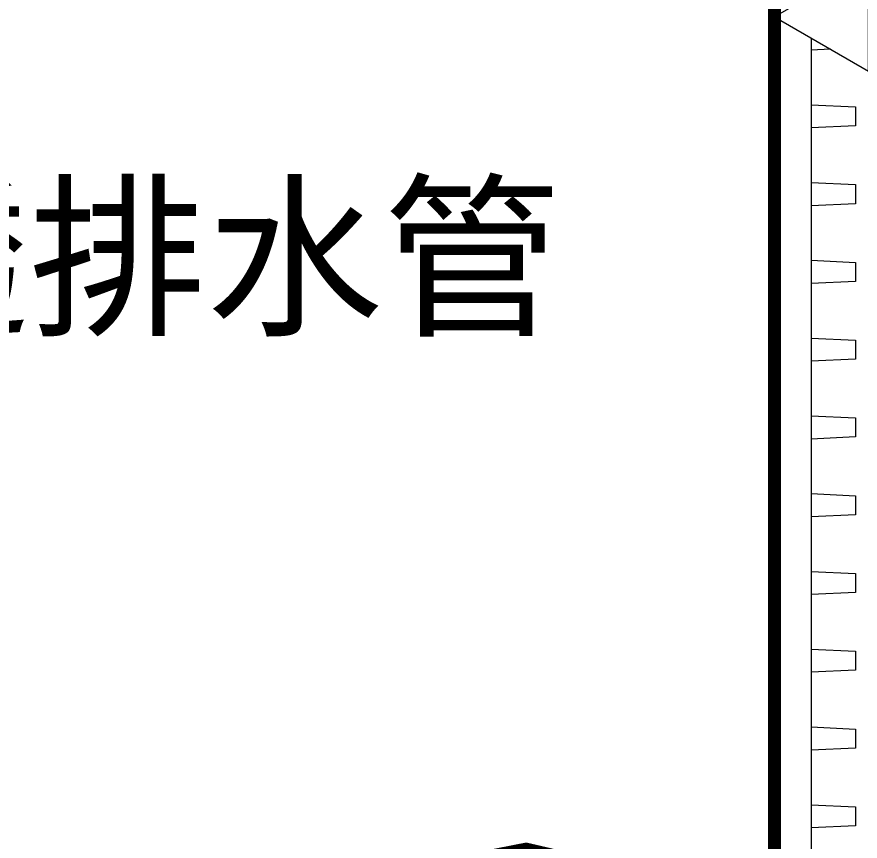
# Model space of a CAD drawing. Header units: millimetres. Extents: x -1245 to 7283, y 1609 to 4579.
# Drawn here: x 5638.9 to 5768.9, y 3128.4 to 3255.6 of the extents above; entities that cross this region are included whole.
import ezdxf

# ---------------------------------------------------------------- set-up
doc = ezdxf.new("R2010")
doc.units = ezdxf.units.MM
doc.styles.add('微軟正黑體', font='Microsoft JhengHei.ttf')

msp = doc.modelspace()

# ---------------------------------------------------------------- linework, layer by layer
at = {"lineweight": 5}
msp.add_line((5761.36, 3252.31), (5761.36, 3031.94), dxfattribs=at)
at = {"lineweight": 5, "const_width": 2}
msp.add_lwpolyline([(5666.98, 3078.14), (5665.65, 3084.49), (5674.5, 3107.25), (5683.01, 3116.9), (5692.68, 3122.31), (5717.41, 3127.16), (5732.21, 3123.71), (5743.88, 3117.79), (5755.71, 3107.44), (5755.71, 3452.97), (5766.5, 3452.97)], dxfattribs=at)
at = {"lineweight": 5}
msp.add_lwpolyline([(5770.19, 3263.93), (5755.71, 3255.58), (5770.19, 3247.22)], close=True, dxfattribs=at)
for points in [[(5764.37, 3250.58), (5761.36, 3250.44)], [(5761.36, 3242.01), (5768.2, 3241.69), (5768.2, 3238.75), (5761.36, 3238.44)], [(5761.36, 3230.01), (5768.2, 3229.69), (5768.2, 3226.75), (5761.36, 3226.44)], [(5761.36, 3218.01), (5768.2, 3217.69), (5768.2, 3214.75), (5761.36, 3214.44)], [(5761.36, 3206.01), (5768.2, 3205.69), (5768.2, 3202.75), (5761.36, 3202.44)], [(5761.36, 3194.01), (5768.2, 3193.69), (5768.2, 3190.75), (5761.36, 3190.44)], [(5761.36, 3182.01), (5768.2, 3181.69), (5768.2, 3178.75), (5761.36, 3178.44)], [(5761.36, 3170.01), (5768.2, 3169.69), (5768.2, 3166.75), (5761.36, 3166.44)], [(5761.36, 3158.01), (5768.2, 3157.69), (5768.2, 3154.75), (5761.36, 3154.44)], [(5761.36, 3146.01), (5768.2, 3145.69), (5768.2, 3142.75), (5761.36, 3142.44)], [(5761.36, 3134.01), (5768.2, 3133.69), (5768.2, 3130.75), (5761.36, 3130.44)]]:
    msp.add_lwpolyline(points, dxfattribs=at)

# ---------------------------------------------------------------- texts
at = {"lineweight": 5, "insert": (5516.72, 3217.36), "char_height": 20, "width": 198.9863, "attachment_point": 4, "style": '微軟正黑體'}
msp.add_mtext('8英吋滲透排水管', dxfattribs=at)

doc.saveas('drawing.dxf')
